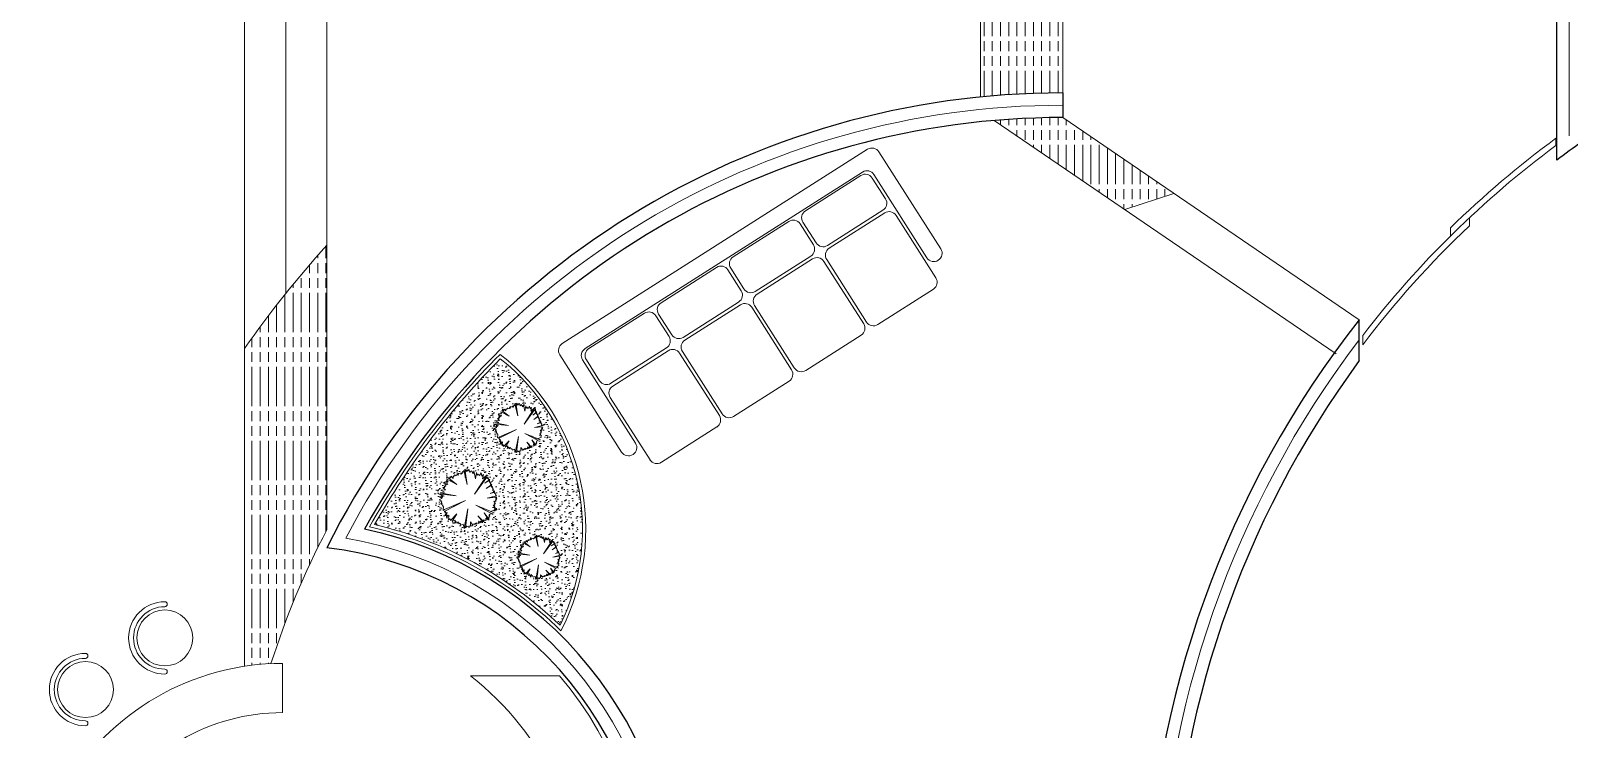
# Model space of a CAD drawing. Header units: millimetres. Extents: x 299 to 587, y 59 to 284.
# Drawn here: x 541.56 to 550.92, y 261.58 to 265.83 of the extents above; entities that cross this region are included whole.
import ezdxf

# ---------------------------------------------------------------- set-up
doc = ezdxf.new("R2010")
doc.units = ezdxf.units.MM
doc.layers.get('0').update_dxf_attribs({"lineweight": 5})
for name, color, linetype, lineweight in [('escalones', 3, 'Continuous', 15), ('medio muro', 6, 'Continuous', 13), ('muebles', 2, 'Continuous', 13), ('muros', 1, 'Continuous', 25), ('ventanas y canceleria', 4, 'Continuous', 13)]:
    doc.layers.add(name, color=color, linetype=linetype, lineweight=lineweight)
pattern_1 = [(90, (381.757865, 6.595696), (0.05, -9e-18), [0.24, -0.03, 0.06, -0.03, 0.06, -0.03])]

msp = doc.modelspace()

# ---------------------------------------------------------------- hatches: boundary and pattern name
at = {"layer": 'escalones'}
h = msp.add_hatch(dxfattribs=at)
h.set_pattern_fill('ACAD_ISO09W100', color=256, scale=0.01, angle=-90, style=0)
h.set_pattern_definition(pattern_1)
h.paths.add_polyline_path([(547.8367, 266.5018), (547.8367, 265.4518, 0.025047), (547.3367, 265.4267), (547.3367, 266.4811, -0.020688)])
h = msp.add_hatch(dxfattribs=at)
h.set_pattern_fill('ACAD_ISO09W100', color=256, scale=0.01, angle=-90, style=0)
h.set_pattern_definition(pattern_1)
h.paths.add_polyline_path([(548.5123, 264.8408), (548.2133, 264.7422), (547.4195, 265.2838, -0.021537), (547.8367, 265.3018)])
h = msp.add_hatch(dxfattribs=at)
h.set_pattern_fill('ACAD_ISO09W100', color=256, scale=0.01, angle=-90, style=0)
h.set_pattern_definition(pattern_1)
h.paths.add_polyline_path([(542.8631, 263.8965, -0.033218), (543.3631, 264.5248), (543.3631, 262.7947, 0.04376), (543.0236, 261.9804, 0.026369), (542.8631, 261.9645)])
h = msp.add_hatch(dxfattribs=at)
h.set_pattern_fill('AR-SAND', color=256, scale=0.001, angle=-90, style=0)
h.set_pattern_definition([(307.5, (291.323574, 832.354197), (0.0489413237, 0.0016000313), [0, -0.038608, 0, -0.04318, 0, -0.041275]), (277.5, (291.323574, 832.3542), (0.07168251, -0.044952328), [0, -0.020828, 0, -0.034798, 0, -0.013335]), (237.5, (291.323574, 832.38544), (0.0001437185, -0.079099237), [0, -0.0127, 0, -0.04572, 0, -0.05969]), (227.5, (291.323574, 832.38544), (0.022292932, -0.076355645), [0, -0.00635, 0, -0.029972, 0, -0.03429])])
h.paths.add_polyline_path([(544.4175, 263.8349, 0.066063), (543.6535, 262.826, -0.133827), (544.7807, 262.2136, 0.352558)])
h.paths.add_polyline_path([(544.6543, 262.7623), (544.6594, 262.7472), (544.6657, 262.7542), (544.6747, 262.7407), (544.6777, 262.7542), (544.6852, 262.7182), (544.6896, 262.7467), (544.6926, 262.7347), (544.6956, 262.7392), (544.7031, 262.7332), (544.7106, 262.7452), (544.7136, 262.7302), (544.721, 262.7377), (544.7166, 262.7182), (544.7375, 262.7362), (544.6807, 262.6479), (544.7371, 262.7246), (544.7379, 262.7191), (544.7421, 262.7235), (544.741, 262.7177), (544.7446, 262.7196), (544.7435, 262.714), (544.7513, 262.7137), (544.7454, 262.7068), (544.7496, 262.7079), (544.7465, 262.7043), (544.7555, 262.7048), (544.7554, 262.7048), (544.7535, 262.692), (544.7622, 262.692), (544.7579, 262.6892), (544.7566, 262.6831), (544.7645, 262.6855), (544.7591, 262.6786), (544.7636, 262.6778), (544.763, 262.6714), (544.7674, 262.6692), (544.7613, 262.6655), (544.7767, 262.6619), (544.7749, 262.661), (544.7733, 262.6577), (544.7747, 262.6485), (544.7769, 262.6474), (544.7755, 262.6435), (544.7813, 262.6407), (544.7376, 262.629), (544.7777, 262.634), (544.7822, 262.6265), (544.7752, 262.6259), (544.7802, 262.6201), (544.7755, 262.6187), (544.7774, 262.6148), (544.7677, 262.6151), (544.776, 262.6039), (544.7702, 262.6028), (544.7735, 262.5981), (544.7655, 262.5967), (544.7752, 262.5866), (544.775, 262.5866), (544.7721, 262.5788), (544.7754, 262.5774), (544.7542, 262.5688), (544.6857, 262.5979), (544.7569, 262.5588), (544.7472, 262.5547), (544.7506, 262.5513), (544.7458, 262.5472), (544.7499, 262.5438), (544.7438, 262.5404), (544.7458, 262.5343), (544.7234, 262.5622), (544.7404, 262.5316), (544.7316, 262.5384), (544.7329, 262.5289), (544.7214, 262.5302), (544.7231, 262.5189), (544.7065, 262.5248), (544.7112, 262.518), (544.699, 262.5248), (544.7065, 262.5166), (544.699, 262.52), (544.7003, 262.5139), (544.6895, 262.5173), (544.6908, 262.5105), (544.6834, 262.516), (544.6854, 262.5105), (544.682, 262.5113), (544.6732, 262.5058), (544.6623, 262.5214), (544.6623, 262.5017), (544.6549, 262.5024), (544.6555, 262.4962), (544.6454, 262.5024), (544.6393, 262.4942), (544.6501, 262.5812), (544.6332, 262.4922), (544.6291, 262.5112), (544.6182, 262.5064), (544.6142, 262.516), (544.6108, 262.5119), (544.6046, 262.5221), (544.6013, 262.5132), (544.5958, 262.5227), (544.5897, 262.516), (544.5924, 262.5295), (544.5782, 262.5227), (544.5992, 262.5574), (544.57, 262.5268), (544.5694, 262.535), (544.5619, 262.5302), (544.5633, 262.5397), (544.5537, 262.5384), (544.5526, 262.5472), (544.551, 262.5465), (544.5558, 262.554), (544.547, 262.554), (544.5551, 262.5622), (544.5456, 262.5622), (544.5497, 262.5669), (544.5372, 262.5703), (544.5388, 262.5921), (544.5334, 262.5941), (544.5375, 262.5975), (544.53, 262.6002), (544.5334, 262.6056), (544.5273, 262.6056), (544.5307, 262.6104), (544.5259, 262.6138), (544.53, 262.6179), (544.5185, 262.622), (544.5334, 262.6288), (544.5212, 262.6335), (544.5361, 262.6342), (544.5293, 262.6396), (544.5415, 262.6389), (544.5164, 262.6485), (544.5972, 262.6396), (544.5236, 262.6542), (544.5436, 262.6566), (544.5263, 262.6654), (544.5476, 262.6675), (544.5361, 262.6784), (544.5449, 262.6784), (544.5415, 262.6845), (544.549, 262.6845), (544.5442, 262.6926), (544.5524, 262.6899), (544.5578, 262.6947), (544.5407, 262.6975), (544.5442, 262.7029), (544.5578, 262.7028), (544.5539, 262.7153), (544.5999, 262.6913), (544.56, 262.7217), (544.5718, 262.7218), (544.5751, 262.7293), (544.5827, 262.7194), (544.5841, 262.7312), (544.5879, 262.7293), (544.5902, 262.7368), (544.5935, 262.7317), (544.5992, 262.7331), (544.6053, 262.7423), (544.6048, 262.7439), (544.6199, 262.7392), (544.618, 262.7444), (544.6232, 262.7406), (544.6251, 262.751), (544.6307, 262.7477), (544.6312, 262.7566), (544.6467, 262.692), (544.6354, 262.7614), (544.6439, 262.7505), (544.6453, 262.7604), (544.6496, 262.751)], flags=16)
h.paths.add_polyline_path([(544.3967, 262.9831), (544.3874, 262.9824), (544.3941, 262.9746), (544.3878, 262.9727), (544.3904, 262.9675), (544.3774, 262.9679), (544.3886, 262.953), (544.3808, 262.9515), (544.3852, 262.9452), (544.3745, 262.9434), (544.3834, 262.9341), (544.3696, 262.9307), (544.3872, 262.9299), (544.3832, 262.9195), (544.3877, 262.9176), (544.3595, 262.9062), (544.2682, 262.945), (544.363, 262.8929), (544.3501, 262.8874), (544.3546, 262.8829), (544.3483, 262.8774), (544.3537, 262.8729), (544.3455, 262.8684), (544.3483, 262.8602), (544.3184, 262.8974), (544.341, 262.8566), (544.3292, 262.8657), (544.3311, 262.853), (544.3157, 262.8548), (544.3175, 262.843), (544.2804, 262.8802), (544.3112, 262.8421), (544.2958, 262.8475), (544.3021, 262.8385), (544.2858, 262.8475), (544.2958, 262.8367), (544.2858, 262.8412), (544.2876, 262.833), (544.2731, 262.8376), (544.275, 262.8285), (544.265, 262.8358), (544.2677, 262.8285), (544.2632, 262.8295), (544.2514, 262.8222), (544.237, 262.843), (544.237, 262.8167), (544.227, 262.8176), (544.2279, 262.8095), (544.2143, 262.8176), (544.2062, 262.8068), (544.2207, 262.9227), (544.198, 262.804), (544.1926, 262.8294), (544.1781, 262.8231), (544.1727, 262.8358), (544.1682, 262.8303), (544.16, 262.8439), (544.1555, 262.8321), (544.1483, 262.8448), (544.1401, 262.8358), (544.1437, 262.8539), (544.1247, 262.8448), (544.1528, 262.891), (544.1139, 262.8503), (544.113, 262.8611), (544.103, 262.8548), (544.1048, 262.8675), (544.0922, 262.8657), (544.0907, 262.8775), (544.0885, 262.8765), (544.0949, 262.8865), (544.0831, 262.8865), (544.094, 262.8974), (544.0813, 262.8974), (544.0867, 262.9037), (544.0768, 262.9064), (544.2062, 262.9735), (544.0786, 262.9173), (544.0705, 262.9128), (544.0723, 262.9372), (544.065, 262.9399), (544.0705, 262.9445), (544.0605, 262.9481), (544.065, 262.9553), (544.0569, 262.9553), (544.0614, 262.9617), (544.0551, 262.9662), (544.0605, 262.9717), (544.0451, 262.9771), (544.065, 262.9862), (544.0487, 262.9925), (544.0686, 262.9934), (544.0596, 263.0006), (544.0759, 262.9997), (544.0424, 263.0124), (544.1501, 263.0006), (544.052, 263.0201), (544.0786, 263.0233), (544.0556, 263.035), (544.084, 263.0378), (544.0686, 263.0523), (544.0804, 263.0523), (544.0759, 263.0604), (544.0858, 263.0604), (544.0795, 263.0713), (544.0904, 263.0677), (544.0976, 263.074), (544.0747, 263.0779), (544.0794, 263.085), (544.0976, 263.0849), (544.0924, 263.1016), (544.1537, 263.0695), (544.1005, 263.1101), (544.1163, 263.1102), (544.1207, 263.1202), (544.1307, 263.107), (544.1326, 263.1227), (544.1376, 263.1202), (544.1408, 263.1303), (544.1452, 263.1234), (544.1527, 263.1252), (544.1577, 263.1328), (544.164, 263.1278), (544.1603, 263.1397), (544.1803, 263.1334), (544.1778, 263.1403), (544.1847, 263.1353), (544.1873, 263.1491), (544.1948, 263.1447), (544.1954, 263.1567), (544.2161, 263.0705), (544.2011, 263.163), (544.2124, 263.1485), (544.2143, 263.1617), (544.2199, 263.1491), (544.2262, 263.1642), (544.2331, 263.1441), (544.2415, 263.1534), (544.2534, 263.1354), (544.2574, 263.1534), (544.2674, 263.1055), (544.2734, 263.1434), (544.2773, 263.1274), (544.2813, 263.1334), (544.2913, 263.1254), (544.3013, 263.1414), (544.3052, 263.1214), (544.3152, 263.1314), (544.3092, 263.1055), (544.3371, 263.1294), (544.2614, 263.0117), (544.3366, 263.114), (544.3377, 263.1066), (544.3433, 263.1125), (544.3418, 263.1047), (544.3466, 263.1073), (544.3451, 263.0999), (544.354, 263.0995), (544.324, 263.0772), (544.3518, 263.095), (544.3477, 263.0902), (544.3533, 263.0917), (544.3492, 263.0869), (544.3555, 263.0872), (544.3525, 263.0828), (544.3614, 263.0835), (544.3603, 263.0828), (544.3585, 263.0705), (544.3653, 263.0705), (544.3626, 263.0586), (544.3674, 263.0601), (544.3629, 263.056), (544.37, 263.0579), (544.3659, 263.0527), (544.372, 263.0515), (544.3711, 263.043), (544.3771, 263.04), (544.3689, 263.0352), (544.383, 263.0318), (544.3745, 263.0289), (544.3862, 263.0275), (544.3849, 263.0248), (544.3867, 263.0125), (544.3897, 263.011), (544.3878, 263.0058), (544.3956, 263.0021), (544.3373, 262.9865), (544.3908, 262.9932)], flags=16)
h.paths.add_polyline_path([(544.6091, 263.2954), (544.5779, 263.3267), (544.6037, 263.2947), (544.5908, 263.2992), (544.5961, 263.2916), (544.5824, 263.2992), (544.5908, 263.2901), (544.5824, 263.2939), (544.584, 263.287), (544.5718, 263.2909), (544.5733, 263.2832), (544.5649, 263.2893), (544.5672, 263.2832), (544.5634, 263.2841), (544.5535, 263.2779), (544.5413, 263.2954), (544.5413, 263.2733), (544.533, 263.2741), (544.5337, 263.2672), (544.5223, 263.2741), (544.5155, 263.2649), (544.5276, 263.3625), (544.5086, 263.2627), (544.504, 263.284), (544.4919, 263.2787), (544.4873, 263.2893), (544.4835, 263.2848), (544.4766, 263.2962), (544.4728, 263.2863), (544.4667, 263.2969), (544.4599, 263.2893), (544.4629, 263.3046), (544.447, 263.2969), (544.4705, 263.3358), (544.4378, 263.3015), (544.4371, 263.3107), (544.4287, 263.3053), (544.4302, 263.316), (544.4196, 263.3145), (544.4183, 263.3244), (544.4165, 263.3236), (544.4218, 263.332), (544.4119, 263.332), (544.4211, 263.3411), (544.4104, 263.3411), (544.415, 263.3465), (544.4066, 263.3488), (544.5155, 263.4052), (544.4081, 263.3579), (544.4013, 263.3541), (544.4028, 263.3747), (544.3967, 263.377), (544.4013, 263.3808), (544.3929, 263.3838), (544.3967, 263.3899), (544.3899, 263.3899), (544.3937, 263.3953), (544.3883, 263.3991), (544.3929, 263.4036), (544.38, 263.4082), (544.3967, 263.4158), (544.383, 263.4212), (544.3998, 263.4219), (544.3922, 263.428), (544.4059, 263.4273), (544.3777, 263.4379), (544.4683, 263.428), (544.3857, 263.4444), (544.4081, 263.4471), (544.3888, 263.4569), (544.4127, 263.4593), (544.3998, 263.4715), (544.4097, 263.4715), (544.4059, 263.4783), (544.4142, 263.4783), (544.4089, 263.4875), (544.418, 263.4844), (544.4241, 263.4897), (544.4049, 263.493), (544.4088, 263.499), (544.4241, 263.4989), (544.4198, 263.5129), (544.4713, 263.4859), (544.4266, 263.5201), (544.4398, 263.5201), (544.4435, 263.5286), (544.452, 263.5175), (544.4536, 263.5307), (544.4578, 263.5286), (544.4604, 263.537), (544.4641, 263.5312), (544.4705, 263.5328), (544.4774, 263.5432), (544.4768, 263.545), (544.4937, 263.5397), (544.4916, 263.5455), (544.4974, 263.5413), (544.4995, 263.5529), (544.5059, 263.5492), (544.5064, 263.5593), (544.5238, 263.4868), (544.5112, 263.5645), (544.5207, 263.5524), (544.5222, 263.5635), (544.527, 263.5529), (544.5323, 263.5656), (544.5381, 263.5487), (544.5451, 263.5565), (544.5552, 263.5414), (544.5585, 263.5565), (544.5669, 263.5162), (544.572, 263.5481), (544.5753, 263.5346), (544.5787, 263.5397), (544.587, 263.533), (544.5954, 263.5464), (544.5988, 263.5296), (544.6072, 263.538), (544.6021, 263.5162), (544.6256, 263.5363), (544.5619, 263.4373), (544.6251, 263.5234), (544.6261, 263.5171), (544.6308, 263.5221), (544.6295, 263.5155), (544.6336, 263.5177), (544.6323, 263.5115), (544.6411, 263.5111), (544.6345, 263.5033), (544.6392, 263.5046), (544.6358, 263.5005), (544.6458, 263.5011), (544.6457, 263.5011), (544.6436, 263.4868), (544.6493, 263.4868), (544.647, 263.4768), (544.6559, 263.4795), (544.6498, 263.4718), (544.6549, 263.4708), (544.6542, 263.4636), (544.6592, 263.4611), (544.6523, 263.4571), (544.6642, 263.4543), (544.657, 263.4518), (544.6669, 263.4506), (544.6657, 263.4483), (544.6673, 263.438), (544.6698, 263.4367), (544.6682, 263.4324), (544.6748, 263.4292), (544.6258, 263.4161), (544.6707, 263.4217), (544.6757, 263.4133), (544.6679, 263.4127), (544.6735, 263.4061), (544.6682, 263.4045), (544.6704, 263.4002), (544.6595, 263.4005), (544.6689, 263.388), (544.6623, 263.3867), (544.666, 263.3814), (544.657, 263.3798), (544.6679, 263.3685), (544.6677, 263.3685), (544.6644, 263.3598), (544.6682, 263.3582), (544.6444, 263.3486), (544.5676, 263.3812), (544.6474, 263.3374), (544.6365, 263.3328), (544.6403, 263.329), (544.6349, 263.3244), (544.6395, 263.3206), (544.6327, 263.3168), (544.6349, 263.3099), (544.6098, 263.3411), (544.6289, 263.3069), (544.619, 263.3145), (544.6205, 263.3038), (544.6075, 263.3053)], flags=16)

# ---------------------------------------------------------------- linework, layer by layer
msp.add_line((550.9151, 265.1913), (550.9151, 266.3036))
for centre, radius, start, end in [((547.8367, 260.4518), 4.925, 90, 152.26013), ((554.4151, 260.3179), 6, 142.75125, 178.72158), ((543.0936, 260.4518), 2.3243, 279.5133, 80.4867)]:
    msp.add_arc(centre, radius, start, end)
for p, q in [((547.3367, 265.4267), (547.3367, 268.7862)), ((547.8367, 265.4518), (547.8367, 268.8012)), ((543.3631, 262.7947), (543.3631, 267.5016)), ((543.1131, 264.232), (543.1131, 267.3366)), ((542.8631, 261.9645), (542.8631, 267.1582)), ((549.4981, 263.8657), (547.4195, 265.2838)), ((549.639, 264.0722), (547.8367, 265.3018)), ((548.5123, 264.8408), (548.2133, 264.7422))]:
    msp.add_line(p, q, dxfattribs=at)
for points in [[(544.4713, 263.4859), (544.4198, 263.5129), (544.4241, 263.4989), (544.4241, 263.4989), (544.4088, 263.499), (544.4049, 263.493), (544.4241, 263.4897), (544.418, 263.4844), (544.4089, 263.4875), (544.4142, 263.4783), (544.4059, 263.4783), (544.4097, 263.4715), (544.3998, 263.4715), (544.4127, 263.4593), (544.3888, 263.4569), (544.4081, 263.4471), (544.3857, 263.4444), (544.4683, 263.428), (544.3777, 263.4379), (544.4059, 263.4273), (544.3922, 263.428), (544.3998, 263.4219), (544.383, 263.4212), (544.3967, 263.4158), (544.38, 263.4082), (544.3929, 263.4036), (544.3883, 263.3991), (544.3937, 263.3953), (544.3899, 263.3899), (544.3967, 263.3899), (544.3929, 263.3838), (544.4013, 263.3808), (544.3967, 263.377), (544.4028, 263.3747), (544.4013, 263.3541), (544.4081, 263.3579), (544.5155, 263.4052), (544.4066, 263.3488), (544.415, 263.3465), (544.4104, 263.3411), (544.4211, 263.3411), (544.4119, 263.332), (544.4218, 263.332), (544.4165, 263.3236), (544.4302, 263.3297), (544.4302, 263.3213), (544.4256, 263.3213), (544.4188, 263.3206), (544.4196, 263.3145), (544.4302, 263.316), (544.4287, 263.3053), (544.4371, 263.3107), (544.4378, 263.3015), (544.4705, 263.3358), (544.447, 263.2969), (544.4629, 263.3046), (544.4599, 263.2893), (544.4667, 263.2969), (544.4728, 263.2863), (544.4766, 263.2962), (544.4835, 263.2848), (544.4873, 263.2893), (544.4919, 263.2787), (544.504, 263.284), (544.5086, 263.2627), (544.5276, 263.3625), (544.5155, 263.2649), (544.5223, 263.2741), (544.5337, 263.2672), (544.533, 263.2741), (544.5413, 263.2733), (544.5413, 263.2954), (544.5535, 263.2779), (544.5596, 263.2817), (544.5573, 263.2855), (544.5672, 263.2832), (544.5649, 263.2893), (544.5733, 263.2832), (544.5718, 263.2909), (544.584, 263.287), (544.5824, 263.2939), (544.5908, 263.2901), (544.5824, 263.2992), (544.5961, 263.2916), (544.5908, 263.2992), (544.6037, 263.2947), (544.5779, 263.3267), (544.6091, 263.2954), (544.6075, 263.3053), (544.6205, 263.3038), (544.619, 263.3145), (544.6289, 263.3069), (544.6098, 263.3411), (544.6349, 263.3099), (544.6327, 263.3168), (544.6395, 263.3206), (544.6349, 263.3244), (544.6403, 263.329), (544.6365, 263.3328), (544.6474, 263.3374), (544.5676, 263.3812), (544.6624, 263.3409), (544.6444, 263.3486), (544.6682, 263.3582), (544.6644, 263.3598), (544.6677, 263.3685), (544.6529, 263.3692), (544.6645, 263.372), (544.657, 263.3798), (544.666, 263.3814), (544.6623, 263.3867), (544.6689, 263.388), (544.6595, 263.4005), (544.6704, 263.4002), (544.6682, 263.4045), (544.6735, 263.4061), (544.6679, 263.4127), (544.6757, 263.4133), (544.6707, 263.4217), (544.6258, 263.4161), (544.6748, 263.4292), (544.6682, 263.4324), (544.6698, 263.4367), (544.6673, 263.438), (544.6664, 263.4443), (544.6626, 263.4421), (544.6651, 263.4471), (544.642, 263.4396), (544.6651, 263.4508), (544.657, 263.4518), (544.6642, 263.4543), (544.6523, 263.4571), (544.6592, 263.4611), (544.6542, 263.4636), (544.6548, 263.4696), (544.6514, 263.4693), (544.6532, 263.4711), (544.6498, 263.4718), (544.6532, 263.4761), (544.6473, 263.4746), (544.6511, 263.478), (544.647, 263.4768), (544.6486, 263.4836), (544.6204, 263.4652), (544.6492, 263.4868), (544.6436, 263.4868), (544.6451, 263.4971), (544.6392, 263.4933), (544.6426, 263.4974), (544.6386, 263.4971), (544.6411, 263.5008), (544.6358, 263.5005), (544.6392, 263.5046), (544.6345, 263.5033), (544.6379, 263.5074), (544.6145, 263.4924), (544.6398, 263.5112), (544.6323, 263.5115), (544.6336, 263.5177), (544.6295, 263.5155), (544.6308, 263.5221), (544.6261, 263.5171), (544.6251, 263.5234), (544.5619, 263.4373), (544.6256, 263.5363), (544.6021, 263.5162), (544.6072, 263.538), (544.5988, 263.5296), (544.5954, 263.5464), (544.587, 263.533), (544.5787, 263.5397), (544.5753, 263.5346), (544.572, 263.5481), (544.5669, 263.5162), (544.5585, 263.5565), (544.5552, 263.5414), (544.5451, 263.5565), (544.5381, 263.5487), (544.5323, 263.5656), (544.527, 263.5529), (544.5222, 263.5635), (544.5207, 263.5524), (544.5112, 263.5645), (544.5238, 263.4868), (544.5064, 263.5593), (544.5059, 263.5492), (544.4995, 263.5529), (544.4974, 263.5413), (544.4916, 263.5455), (544.4937, 263.5397), (544.4768, 263.545), (544.48, 263.5349), (544.4747, 263.5392), (544.4705, 263.5328), (544.4641, 263.5312), (544.4604, 263.537), (544.4578, 263.5286), (544.4536, 263.5307), (544.452, 263.5175), (544.4435, 263.5286), (544.4398, 263.5201), (544.4266, 263.5201)], [(544.1537, 263.0695), (544.0924, 263.1016), (544.0976, 263.0849), (544.0976, 263.0849), (544.0794, 263.085), (544.0747, 263.0779), (544.0976, 263.074), (544.0904, 263.0677), (544.0795, 263.0713), (544.0858, 263.0604), (544.0759, 263.0604), (544.0804, 263.0523), (544.0686, 263.0523), (544.084, 263.0378), (544.0556, 263.035), (544.0786, 263.0233), (544.052, 263.0201), (544.1501, 263.0006), (544.0424, 263.0124), (544.0759, 262.9997), (544.0596, 263.0006), (544.0686, 262.9934), (544.0487, 262.9925), (544.065, 262.9862), (544.0451, 262.9771), (544.0605, 262.9717), (544.0551, 262.9662), (544.0614, 262.9617), (544.0569, 262.9553), (544.065, 262.9553), (544.0605, 262.9481), (544.0705, 262.9445), (544.065, 262.9399), (544.0723, 262.9372), (544.0705, 262.9128), (544.0786, 262.9173), (544.2062, 262.9735), (544.0768, 262.9064), (544.0867, 262.9037), (544.0813, 262.8974), (544.094, 262.8974), (544.0831, 262.8865), (544.0949, 262.8865), (544.0885, 262.8765), (544.1048, 262.8838), (544.1048, 262.8738), (544.0994, 262.8738), (544.0913, 262.8729), (544.0922, 262.8657), (544.1048, 262.8675), (544.103, 262.8548), (544.113, 262.8611), (544.1139, 262.8503), (544.1528, 262.891), (544.1247, 262.8448), (544.1437, 262.8539), (544.1401, 262.8358), (544.1483, 262.8448), (544.1555, 262.8321), (544.16, 262.8439), (544.1682, 262.8303), (544.1727, 262.8358), (544.1781, 262.8231), (544.1926, 262.8294), (544.198, 262.804), (544.2207, 262.9227), (544.2062, 262.8068), (544.2143, 262.8176), (544.2279, 262.8095), (544.227, 262.8176), (544.237, 262.8167), (544.237, 262.843), (544.2514, 262.8222), (544.2587, 262.8267), (544.256, 262.8312), (544.2677, 262.8285), (544.265, 262.8358), (544.275, 262.8285), (544.2731, 262.8376), (544.2876, 262.833), (544.2858, 262.8412), (544.2958, 262.8367), (544.2858, 262.8475), (544.3021, 262.8385), (544.2958, 262.8475), (544.3112, 262.8421), (544.2804, 262.8802), (544.3175, 262.843), (544.3157, 262.8548), (544.3311, 262.853), (544.3292, 262.8657), (544.341, 262.8566), (544.3184, 262.8974), (544.3483, 262.8602), (544.3455, 262.8684), (544.3537, 262.8729), (544.3483, 262.8774), (544.3546, 262.8829), (544.3501, 262.8874), (544.363, 262.8929), (544.2682, 262.945), (544.3809, 262.8971), (544.3595, 262.9062), (544.3877, 262.9176), (544.3832, 262.9195), (544.3872, 262.9299), (544.3696, 262.9307), (544.3834, 262.9341), (544.3745, 262.9434), (544.3852, 262.9452), (544.3808, 262.9515), (544.3886, 262.953), (544.3774, 262.9679), (544.3904, 262.9675), (544.3878, 262.9727), (544.3941, 262.9746), (544.3874, 262.9824), (544.3967, 262.9831), (544.3908, 262.9932), (544.3373, 262.9865), (544.3956, 263.0021), (544.3878, 263.0058), (544.3897, 263.011), (544.3867, 263.0125), (544.3856, 263.0199), (544.3811, 263.0173), (544.3841, 263.0233), (544.3566, 263.0144), (544.3841, 263.0278), (544.3745, 263.0289), (544.383, 263.0318), (544.3689, 263.0352), (544.3771, 263.04), (544.3711, 263.043), (544.3719, 263.0501), (544.3678, 263.0497), (544.37, 263.0519), (544.3659, 263.0527), (544.37, 263.0579), (544.3629, 263.056), (544.3674, 263.0601), (544.3626, 263.0586), (544.3644, 263.0668), (544.331, 263.0449), (544.3652, 263.0705), (544.3585, 263.0705), (544.3603, 263.0828), (544.3533, 263.0783), (544.3574, 263.0831), (544.3525, 263.0828), (544.3555, 263.0872), (544.3492, 263.0869), (544.3533, 263.0917), (544.3477, 263.0902), (544.3518, 263.095), (544.324, 263.0772), (544.354, 263.0995), (544.3451, 263.0999), (544.3466, 263.1073), (544.3418, 263.1047), (544.3433, 263.1125), (544.3377, 263.1066), (544.3366, 263.114), (544.2614, 263.0117), (544.3371, 263.1294), (544.3092, 263.1055), (544.3152, 263.1314), (544.3052, 263.1214), (544.3013, 263.1414), (544.2913, 263.1254), (544.2813, 263.1334), (544.2773, 263.1274), (544.2734, 263.1434), (544.2674, 263.1055), (544.2574, 263.1534), (544.2534, 263.1354), (544.2415, 263.1534), (544.2331, 263.1441), (544.2262, 263.1642), (544.2199, 263.1491), (544.2143, 263.1617), (544.2124, 263.1485), (544.2011, 263.163), (544.2161, 263.0705), (544.1954, 263.1567), (544.1948, 263.1447), (544.1873, 263.1491), (544.1847, 263.1353), (544.1778, 263.1403), (544.1803, 263.1334), (544.1603, 263.1397), (544.164, 263.1278), (544.1577, 263.1328), (544.1527, 263.1252), (544.1452, 263.1234), (544.1408, 263.1303), (544.1376, 263.1202), (544.1326, 263.1227), (544.1307, 263.107), (544.1207, 263.1202), (544.1163, 263.1102), (544.1005, 263.1101)], [(544.5999, 262.6913), (544.5539, 262.7153), (544.5578, 262.7028), (544.5578, 262.7028), (544.5442, 262.7029), (544.5407, 262.6975), (544.5578, 262.6947), (544.5524, 262.6899), (544.5442, 262.6926), (544.549, 262.6845), (544.5415, 262.6845), (544.5449, 262.6784), (544.5361, 262.6784), (544.5476, 262.6675), (544.5263, 262.6654), (544.5436, 262.6566), (544.5236, 262.6542), (544.5972, 262.6396), (544.5164, 262.6485), (544.5415, 262.6389), (544.5293, 262.6396), (544.5361, 262.6342), (544.5212, 262.6335), (544.5334, 262.6288), (544.5185, 262.622), (544.53, 262.6179), (544.5259, 262.6138), (544.5307, 262.6104), (544.5273, 262.6056), (544.5334, 262.6056), (544.53, 262.6002), (544.5375, 262.5975), (544.5334, 262.5941), (544.5388, 262.5921), (544.5375, 262.5737), (544.5436, 262.5771), (544.6393, 262.6192), (544.5422, 262.569), (544.5497, 262.5669), (544.5456, 262.5622), (544.5551, 262.5622), (544.547, 262.554), (544.5558, 262.554), (544.551, 262.5465), (544.5633, 262.552), (544.5633, 262.5445), (544.5592, 262.5445), (544.5531, 262.5438), (544.5537, 262.5384), (544.5633, 262.5397), (544.5619, 262.5302), (544.5694, 262.535), (544.57, 262.5268), (544.5992, 262.5574), (544.5782, 262.5227), (544.5924, 262.5295), (544.5897, 262.516), (544.5958, 262.5227), (544.6013, 262.5132), (544.6046, 262.5221), (544.6108, 262.5119), (544.6142, 262.516), (544.6182, 262.5064), (544.6291, 262.5112), (544.6332, 262.4922), (544.6501, 262.5812), (544.6393, 262.4942), (544.6454, 262.5024), (544.6555, 262.4962), (544.6549, 262.5024), (544.6623, 262.5017), (544.6623, 262.5214), (544.6732, 262.5058), (544.6786, 262.5092), (544.6766, 262.5126), (544.6854, 262.5105), (544.6834, 262.516), (544.6908, 262.5105), (544.6895, 262.5173), (544.7003, 262.5139), (544.699, 262.52), (544.7065, 262.5166), (544.699, 262.5248), (544.7112, 262.518), (544.7065, 262.5248), (544.718, 262.5207), (544.6949, 262.5492), (544.7227, 262.5214), (544.7214, 262.5302), (544.7329, 262.5289), (544.7316, 262.5384), (544.7404, 262.5316), (544.7234, 262.5622), (544.7458, 262.5343), (544.7438, 262.5404), (544.7499, 262.5438), (544.7458, 262.5472), (544.7506, 262.5513), (544.7472, 262.5547), (544.7569, 262.5588), (544.6857, 262.5979), (544.7703, 262.562), (544.7542, 262.5688), (544.7754, 262.5774), (544.7721, 262.5788), (544.775, 262.5866), (544.7618, 262.5872), (544.7721, 262.5897), (544.7655, 262.5967), (544.7735, 262.5981), (544.7702, 262.6028), (544.776, 262.6039), (544.7677, 262.6151), (544.7774, 262.6148), (544.7755, 262.6187), (544.7802, 262.6201), (544.7752, 262.6259), (544.7822, 262.6265), (544.7777, 262.634), (544.7376, 262.629), (544.7813, 262.6407), (544.7755, 262.6435), (544.7769, 262.6474), (544.7747, 262.6485), (544.7738, 262.6541), (544.7705, 262.6521), (544.7727, 262.6566), (544.7521, 262.6499), (544.7727, 262.66), (544.7655, 262.6608), (544.7719, 262.663), (544.7613, 262.6655), (544.7674, 262.6692), (544.763, 262.6714), (544.7635, 262.6767), (544.7605, 262.6764), (544.7621, 262.6781), (544.7591, 262.6786), (544.7621, 262.6825), (544.7568, 262.6811), (544.7602, 262.6842), (544.7566, 262.6831), (544.7579, 262.6892), (544.7329, 262.6728), (544.7585, 262.692), (544.7535, 262.692), (544.7549, 262.7012), (544.7496, 262.6979), (544.7527, 262.7015), (544.749, 262.7012), (544.7513, 262.7046), (544.7465, 262.7043), (544.7496, 262.7079), (544.7454, 262.7068), (544.7485, 262.7104), (544.7276, 262.697), (544.7502, 262.7138), (544.7435, 262.714), (544.7446, 262.7196), (544.741, 262.7177), (544.7421, 262.7235), (544.7379, 262.7191), (544.7371, 262.7246), (544.6807, 262.6479), (544.7375, 262.7362), (544.7166, 262.7182), (544.721, 262.7377), (544.7136, 262.7302), (544.7106, 262.7452), (544.7031, 262.7332), (544.6956, 262.7392), (544.6926, 262.7347), (544.6896, 262.7467), (544.6852, 262.7182), (544.6777, 262.7542), (544.6747, 262.7407), (544.6657, 262.7542), (544.6594, 262.7472), (544.6543, 262.7623), (544.6496, 262.751), (544.6453, 262.7604), (544.6439, 262.7505), (544.6354, 262.7614), (544.6467, 262.692), (544.6312, 262.7566), (544.6307, 262.7477), (544.6251, 262.751), (544.6232, 262.7406), (544.618, 262.7444), (544.6199, 262.7392), (544.6048, 262.7439), (544.6076, 262.735), (544.6029, 262.7387), (544.5992, 262.7331), (544.5935, 262.7317), (544.5902, 262.7368), (544.5879, 262.7293), (544.5841, 262.7312), (544.5827, 262.7194), (544.5751, 262.7293), (544.5718, 262.7218), (544.56, 262.7217)]]:
    msp.add_lwpolyline(points, close=True, dxfattribs=at)
for radius, start, end in [(6.05, 137.68355, 145.2938), (5.05, 152.35768, 162.38032)]:
    msp.add_arc((547.8367, 260.4518), radius, start, end, dxfattribs=at)
at = {"layer": 'medio muro'}
for centre, radius, start, end in [((547.8367, 260.4518), 4.83, 135.09232, 150.7407), ((547.8367, 260.4518), 4.81, 135.30394, 150.42253), ((543.5924, 262.7987), 1.3446, 332.61902, 52.23184), ((543.5924, 262.7987), 1.3246, 333.78538, 51.46751), ((543.0936, 260.4518), 2.4193, 45.59965, 77.36134), ((543.0936, 260.4518), 2.4393, 46.24038, 76.73008)]:
    msp.add_arc(centre, radius, start, end, dxfattribs=at)
at = {"layer": 'muebles', "linetype": 'ByBlock'}
for p, q in [((544.7945, 263.927), (546.6502, 265.1086)), ((546.7193, 265.0932), (547.0952, 264.5028)), ((546.6196, 264.9705), (544.9326, 263.8963)), ((546.272, 264.7345), (546.6094, 264.9493)), ((547.0109, 264.4491), (546.6886, 264.9552)), ((546.6784, 264.934), (546.759, 264.8075)), ((545.8333, 264.4552), (546.1707, 264.67)), ((546.2398, 264.6547), (546.3203, 264.5282)), ((546.3372, 264.5389), (546.2566, 264.6655)), ((546.7436, 264.7384), (546.4062, 264.5236)), ((546.417, 264.5067), (546.7544, 264.7216)), ((546.8234, 264.7063), (547.0651, 264.3267)), ((545.3947, 264.1759), (545.7321, 264.3907)), ((545.8011, 264.3754), (545.8817, 264.2489)), ((545.8986, 264.2596), (545.818, 264.3862)), ((546.305, 264.4592), (545.9676, 264.2443)), ((545.9783, 264.2274), (546.3158, 264.4423)), ((546.3848, 264.427), (546.6265, 264.0474)), ((546.6434, 264.0581), (546.4017, 264.4377)), ((547.0799, 264.4338), (547.0799, 264.4338)), ((547.0498, 264.2576), (546.7124, 264.0428)), ((544.9561, 263.8966), (545.2935, 264.1115)), ((545.3625, 264.0961), (545.4431, 263.9696)), ((545.4599, 263.9803), (545.3794, 264.1069)), ((545.8664, 264.1799), (545.529, 263.965)), ((545.5397, 263.9482), (545.8771, 264.163)), ((545.9462, 264.1477), (546.1879, 263.7681)), ((546.2047, 263.7788), (545.963, 264.1584)), ((546.6112, 263.9784), (546.2738, 263.7635)), ((545.1551, 263.2675), (544.7792, 263.8579)), ((544.9172, 263.8273), (545.2395, 263.3212)), ((545.0213, 263.7011), (544.9408, 263.8276)), ((545.4278, 263.9006), (545.0903, 263.6857)), ((545.1011, 263.6689), (545.4385, 263.8837)), ((545.5075, 263.8684), (545.7492, 263.4888)), ((545.7661, 263.4995), (545.5244, 263.8791)), ((546.1725, 263.6991), (545.8351, 263.4842)), ((545.3275, 263.2202), (545.0858, 263.5998)), ((545.7339, 263.4198), (545.3965, 263.2049)), ((545.2242, 263.2521), (545.2242, 263.2521))]:
    msp.add_line(p, q, dxfattribs=at)
at = {"layer": 'muebles'}
for p, q in [((543.0936, 261.6825), (543.0936, 261.982)), ((544.2355, 261.9064), (544.7775, 261.9064))]:
    msp.add_line(p, q, dxfattribs=at)
at = {"layer": 'muebles', "linetype": 'ByBlock'}
for centre in [(542.3781, 262.137), (541.8962, 261.8228)]:
    msp.add_circle(centre, 0.17, dxfattribs=at)
for centre, radius, start, end in [((546.6771, 265.0664), 0.05, 32.48633, 122.48633), ((546.6362, 264.9072), 0.05, 32.48633, 122.48633), ((546.6465, 264.9283), 0.05, 32.48633, 122.48633), ((546.7168, 264.7806), 0.05, 302.48633, 32.48633), ((546.1976, 264.6279), 0.05, 32.48633, 122.48633), ((546.2988, 264.6923), 0.05, 122.48633, 212.48633), ((546.7812, 264.6794), 0.05, 32.48633, 122.48633), ((546.2782, 264.5013), 0.05, 302.48633, 32.48633), ((546.3794, 264.5658), 0.05, 212.48633, 302.48633), ((546.4438, 264.4646), 0.05, 122.48633, 212.48633), ((547.0531, 264.4759), 0.05, 302.48633, 32.48633), ((545.759, 264.3486), 0.05, 32.48633, 122.48633), ((545.8602, 264.413), 0.05, 122.48633, 212.48633), ((546.3426, 264.4001), 0.05, 32.48633, 122.48633), ((547.0531, 264.4759), 0.05, 212.48633, 302.48633), ((547.0229, 264.2998), 0.05, 302.48633, 32.48633), ((545.8395, 264.222), 0.05, 302.48633, 32.48633), ((545.9408, 264.2865), 0.05, 212.48633, 302.48633), ((546.0052, 264.1853), 0.05, 122.48633, 212.48633), ((545.3203, 264.0693), 0.05, 32.48633, 122.48633), ((545.4216, 264.1337), 0.05, 122.48633, 212.48633), ((545.904, 264.1208), 0.05, 32.48633, 122.48633), ((546.5843, 264.0205), 0.05, 302.48633, 32.48633), ((546.6855, 264.085), 0.05, 212.48633, 302.48633), ((544.8213, 263.8848), 0.05, 122.48633, 212.48633), ((545.4009, 263.9428), 0.05, 302.48633, 32.48633), ((545.5021, 264.0072), 0.05, 212.48633, 302.48633), ((545.5666, 263.906), 0.05, 122.48633, 212.48633), ((544.9594, 263.8541), 0.05, 122.48633, 212.48633), ((544.9829, 263.8544), 0.05, 122.48633, 212.48633), ((545.4654, 263.8415), 0.05, 32.48633, 122.48633), ((546.1457, 263.7412), 0.05, 302.48633, 32.48633), ((546.2469, 263.8057), 0.05, 212.48633, 302.48633), ((545.0635, 263.7279), 0.05, 212.48633, 302.48633), ((545.1279, 263.6267), 0.05, 122.48633, 212.48633), ((545.707, 263.4619), 0.05, 302.48633, 32.48633), ((545.8083, 263.5264), 0.05, 212.48633, 302.48633), ((545.1973, 263.2943), 0.05, 212.48633, 302.48633), ((545.1973, 263.2943), 0.05, 302.48633, 32.48633), ((545.3696, 263.2471), 0.05, 212.48633, 302.48633), ((542.3781, 262.137), 0.22, 90, 270), ((542.3781, 262.137), 0.19, 90, 270), ((542.3781, 262.342), 0.015, 270, 90), ((541.8962, 261.8228), 0.22, 90, 270), ((541.8962, 262.0278), 0.015, 270, 90), ((541.8962, 261.8228), 0.19, 90, 270), ((542.3781, 261.932), 0.015, 270, 90), ((541.8962, 261.6178), 0.015, 270, 90)]:
    msp.add_arc(centre, radius, start, end, dxfattribs=at)
at = {"layer": 'muebles'}
for centre, radius, start, end in [((543.0936, 260.4518), 1.5302, 90, 270.73132), ((543.0936, 260.4518), 1.8493, 308.13379, 51.86621), ((543.0618, 260.4518), 2.2493, 319.70708, 40.29292), ((543.0936, 260.4518), 1.2307, 90, 270.90931)]:
    msp.add_arc(centre, radius, start, end, dxfattribs=at)
at = {"layer": 'muros'}
for p, q in [((550.8401, 265.0429), (550.8401, 266.3833)), ((547.8367, 265.4518), (547.8367, 265.3018)), ((549.639, 263.8243), (549.639, 264.0722))]:
    msp.add_line(p, q, dxfattribs=at)
for centre, radius, start, end in [((547.8367, 260.4518), 5, 90, 153.47245), ((547.8367, 260.4518), 4.85, 90, 151.05938), ((554.4151, 260.3179), 5.925, 125.31414, 127.11204), ((554.4151, 260.3179), 6.075, 141.83067, 178.73736), ((554.4151, 260.3179), 5.925, 143.71578, 178.70539), ((543.0936, 260.4518), 2.3993, 281.99846, 78.00154), ((543.0936, 260.4518), 2.2493, 276.88208, 83.11792)]:
    msp.add_arc(centre, radius, start, end, dxfattribs=at)
at = {"layer": 'ventanas y canceleria'}
for p, q in [((550.8344, 265.1323), (550.8344, 265.1759)), ((550.308, 264.6919), (550.308, 264.6438)), ((550.193, 264.6301), (550.193, 264.581)), ((549.6599, 263.9769), (549.6599, 263.9192))]:
    msp.add_line(p, q, dxfattribs=at)
for radius, start, end in [(6, 126.63961, 142.42266), (6.035, 126.39287, 134.39482), (5.965, 133.51404, 142.86175)]:
    msp.add_arc((554.4151, 260.3179), radius, start, end, dxfattribs=at)

doc.saveas('drawing.dxf')
